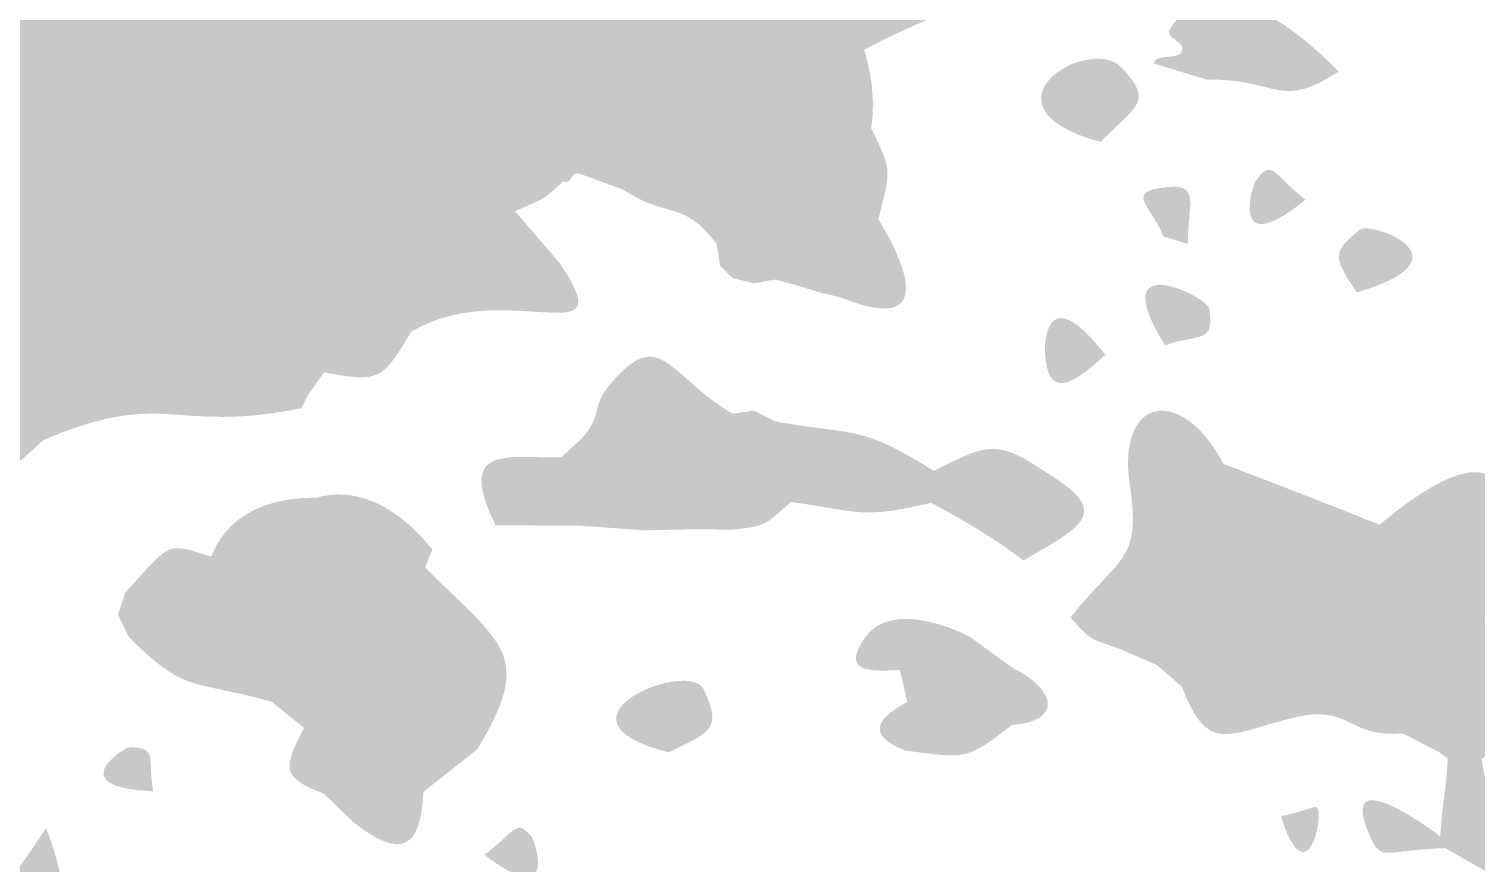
# Model space of a CAD drawing. Header units: millimetres. Extents: x 1329 to 1518, y 49 to 125.
# Drawn here: x 1346.82 to 1357.86, y 75.46 to 81.83 of the extents above; entities that cross this region are included whole.
import ezdxf

# ---------------------------------------------------------------- set-up
doc = ezdxf.new("R2010")
doc.units = ezdxf.units.MM

msp = doc.modelspace()

# ---------------------------------------------------------------- hatches: boundary and pattern name
at = {"true_color": 0x080808, "transparency": 33554687}
h = msp.add_hatch(color=18, dxfattribs=at)
edge = h.paths.add_edge_path(flags=0)
edge.add_spline(control_points=[(1357.781, 83.953), (1357.776, 83.336), (1357.708, 83.328), (1357.151, 83.12), (1357.128, 83.135), (1356.205, 83.618), (1356.906, 82.865), (1356.906, 82.865), (1356.786, 82.465), (1356.786, 82.465), (1356.492, 82.472), (1354.801, 82.516), (1353.191, 81.668), (1352.428, 81.443), (1352.441, 81.469), (1351.737, 81.109), (1351.242, 81.014), (1351.211, 81.076), (1350.891, 80.66), (1350.729, 80.508), (1350.749, 80.536), (1350.528, 80.435), (1349.073, 80.568), (1349.053, 80.484), (1349.025, 80.365), (1348.92, 79.918), (1349.064, 79.87), (1348.727, 79.551), (1348.463, 79.569), (1348.483, 79.576), (1348.23, 79.678), (1348.204, 80.181), (1348.302, 80.178), (1348.274, 80.21), (1348.241, 80.248), (1348.181, 80.315), (1347.722, 79.93), (1347.139, 79.745), (1346.618, 78.823), (1346.551, 78.704), (1346.234, 77.995), (1346.211, 77.953), (1345.452, 77.816), (1345.023, 77.738), (1345.098, 77.471), (1344.665, 77.559), (1344.665, 77.559), (1344.429, 78.005), (1344.429, 78.005), (1344.359, 78.551), (1344.418, 78.553), (1344.132, 79.022), (1344.132, 79.022), (1344.169, 79.363), (1344.169, 79.363), (1344.418, 80.268), (1343.934, 80.225), (1343.912, 81.164), (1344.159, 80.962), (1344.137, 80.97), (1344.466, 80.951), (1344.466, 80.951), (1344.747, 81.569), (1344.747, 81.569), (1345.617, 81.937), (1346.009, 81.412), (1346.294, 82.338), (1346.612, 83.367), (1348.515, 81.07), (1349.69, 82.414), (1351.318, 83.231), (1351.453, 83.088), (1351.495, 83.102), (1352.563, 83), (1352.679, 83.521), (1352.726, 83.674), (1352.726, 83.674), (1353.008, 83.84), (1353.008, 83.84), (1353.045, 83.845), (1354.565, 84.017), (1353.243, 83.437), (1352.196, 82.978), (1353.924, 83.206), (1353.986, 83.214), (1354.338, 83.159), (1354.319, 83.16), (1354.655, 83.257), (1354.655, 83.257), (1354.996, 83.493), (1354.996, 83.493), (1354.996, 83.493), (1355.145, 83.518), (1355.145, 83.518), (1355.844, 83.917), (1355.855, 83.789), (1356.629, 83.847), (1357.23, 83.788), (1357.199, 83.813), (1357.781, 83.953)], knot_values=[0, 0, 0, 0, 1, 1, 1, 2, 2, 2, 3, 3, 3, 4, 4, 4, 5, 5, 5, 6, 6, 6, 7, 7, 7, 8, 8, 8, 9, 9, 9, 10, 10, 10, 11, 11, 11, 12, 12, 12, 13, 13, 13, 14, 14, 14, 15, 15, 15, 16, 16, 16, 17, 17, 17, 18, 18, 18, 19, 19, 19, 20, 20, 20, 21, 21, 21, 22, 22, 22, 23, 23, 23, 24, 24, 24, 25, 25, 25, 26, 26, 26, 27, 27, 27, 28, 28, 28, 29, 29, 29, 30, 30, 30, 31, 31, 31, 32, 32, 32, 33, 33, 33, 33], degree=3, periodic=1)
h = msp.add_hatch(color=18, dxfattribs=at)
edge = h.paths.add_edge_path(flags=0)
edge.add_spline(control_points=[(1355.617, 81.664), (1355.648, 81.716), (1355.489, 81.765), (1355.52, 81.817), (1355.905, 82.455), (1356.739, 81.577), (1356.812, 81.5), (1356.359, 81.2), (1356.335, 81.454), (1355.809, 81.438), (1355.809, 81.438), (1355.617, 81.664), (1355.617, 81.664)], knot_values=[0, 0, 0, 0, 1, 1, 1, 2, 2, 2, 3, 3, 3, 4, 4, 4, 4], degree=3, periodic=1)
h = msp.add_hatch(color=18, dxfattribs=at)
edge = h.paths.add_edge_path(flags=0)
edge.add_spline(control_points=[(1354.995, 80.963), (1354.003, 81.236), (1354.913, 81.795), (1355.159, 81.529), (1355.406, 81.263), (1355.265, 81.241), (1354.995, 80.963)], knot_values=[0, 0, 0, 0, 1, 1, 1, 2, 2, 2, 2], degree=3, periodic=1)
h = msp.add_hatch(color=18, dxfattribs=at)
edge = h.paths.add_edge_path(flags=0)
edge.add_spline(control_points=[(1353.191, 81.668), (1353.205, 81.622), (1353.291, 81.347), (1353.244, 81.069), (1353.179, 81.081), (1352.539, 81.204), (1352.518, 80.686), (1352.482, 79.812), (1353.243, 80.334), (1353.299, 80.373), (1353.327, 80.328), (1353.91, 79.413), (1353.008, 79.778), (1353.008, 79.778), (1352.844, 79.817), (1352.844, 79.817), (1352.844, 79.817), (1352.679, 79.869), (1352.679, 79.869), (1352.679, 79.869), (1352.515, 79.913), (1352.515, 79.913), (1352.515, 79.913), (1352.35, 79.885), (1352.35, 79.885), (1352.35, 79.885), (1352.186, 79.924), (1352.186, 79.924), (1352.186, 79.924), (1352.091, 80.02), (1352.091, 80.02), (1352.091, 80.02), (1352.065, 80.186), (1352.065, 80.186), (1351.797, 80.532), (1351.705, 80.367), (1351.349, 80.601), (1351.599, 80.842), (1351.621, 80.796), (1351.737, 81.109), (1352.441, 81.469), (1352.428, 81.443), (1353.191, 81.668)], knot_values=[0, 0, 0, 0, 1, 1, 1, 2, 2, 2, 3, 3, 3, 4, 4, 4, 5, 5, 5, 6, 6, 6, 7, 7, 7, 8, 8, 8, 9, 9, 9, 10, 10, 10, 11, 11, 11, 12, 12, 12, 13, 13, 13, 14, 14, 14, 14], degree=3, periodic=1)
h = msp.add_hatch(color=18, dxfattribs=at)
edge = h.paths.add_edge_path(flags=0)
edge.add_spline(control_points=[(1355.617, 81.664), (1355.617, 81.664), (1355.809, 81.438), (1355.809, 81.438), (1355.809, 81.438), (1355.403, 81.562), (1355.403, 81.562), (1355.398, 81.642), (1355.621, 81.585), (1355.617, 81.664)], knot_values=[0, 0, 0, 0, 1, 1, 1, 2, 2, 2, 3, 3, 3, 3], degree=3, periodic=1)
h = msp.add_hatch(color=18, dxfattribs=at)
edge = h.paths.add_edge_path(flags=0)
edge.add_spline(control_points=[(1353.244, 81.069), (1353.41, 80.737), (1353.392, 80.744), (1353.299, 80.373), (1353.243, 80.334), (1352.482, 79.812), (1352.518, 80.686), (1352.539, 81.204), (1353.179, 81.081), (1353.244, 81.069)], knot_values=[0, 0, 0, 0, 1, 1, 1, 2, 2, 2, 3, 3, 3, 3], degree=3, periodic=1)
h = msp.add_hatch(color=18, dxfattribs=at)
edge = h.paths.add_edge_path(flags=0)
edge.add_spline(control_points=[(1351.737, 81.109), (1351.621, 80.796), (1351.599, 80.842), (1351.349, 80.601), (1351.016, 80.721), (1351.044, 80.715), (1351.016, 80.721), (1350.934, 80.74), (1350.978, 80.64), (1350.891, 80.66), (1351.211, 81.076), (1351.242, 81.014), (1351.737, 81.109)], knot_values=[0, 0, 0, 0, 1, 1, 1, 2, 2, 2, 3, 3, 3, 4, 4, 4, 4], degree=3, periodic=1)
h = msp.add_hatch(color=18, dxfattribs=at)
edge = h.paths.add_edge_path(flags=0)
edge.add_spline(control_points=[(1356.559, 80.522), (1355.974, 80.048), (1356.156, 80.629), (1356.174, 80.656), (1356.305, 80.855), (1356.318, 80.709), (1356.559, 80.522)], knot_values=[0, 0, 0, 0, 1, 1, 1, 2, 2, 2, 2], degree=3, periodic=1)
h = msp.add_hatch(color=18, dxfattribs=at)
edge = h.paths.add_edge_path(flags=0)
edge.add_spline(control_points=[(1355.663, 80.186), (1355.663, 80.186), (1355.476, 80.241), (1355.476, 80.241), (1355.378, 80.483), (1355.191, 80.574), (1355.465, 80.614), (1355.775, 80.659), (1355.657, 80.499), (1355.663, 80.186)], knot_values=[0, 0, 0, 0, 1, 1, 1, 2, 2, 2, 3, 3, 3, 3], degree=3, periodic=1)
h = msp.add_hatch(color=18, dxfattribs=at)
edge = h.paths.add_edge_path(flags=0)
edge.add_spline(control_points=[(1350.528, 80.435), (1350.853, 80.052), (1350.855, 80.058), (1350.879, 80.021), (1351.35, 79.315), (1350.447, 79.941), (1349.734, 79.515), (1349.511, 79.141), (1349.491, 79.127), (1349.068, 79.205), (1349.068, 79.205), (1348.727, 79.551), (1348.727, 79.551), (1349.064, 79.87), (1348.92, 79.918), (1349.025, 80.365), (1349.053, 80.484), (1349.073, 80.568), (1350.528, 80.435)], knot_values=[0, 0, 0, 0, 1, 1, 1, 2, 2, 2, 3, 3, 3, 4, 4, 4, 5, 5, 5, 6, 6, 6, 6], degree=3, periodic=1)
h = msp.add_hatch(color=18, dxfattribs=at)
edge = h.paths.add_edge_path(flags=0)
edge.add_spline(control_points=[(1347.722, 79.93), (1348.181, 80.315), (1348.241, 80.248), (1348.274, 80.21), (1348.302, 80.178), (1348.204, 80.181), (1348.23, 79.678), (1347.982, 79.884), (1347.997, 79.844), (1347.722, 79.93)], knot_values=[0, 0, 0, 0, 1, 1, 1, 2, 2, 2, 3, 3, 3, 3], degree=3, periodic=1)
h = msp.add_hatch(color=18, dxfattribs=at)
edge = h.paths.add_edge_path(flags=0)
edge.add_spline(control_points=[(1356.95, 79.815), (1356.786, 80.074), (1356.744, 80.112), (1356.977, 80.295), (1357.057, 80.358), (1357.848, 80.078), (1356.95, 79.815)], knot_values=[0, 0, 0, 0, 1, 1, 1, 2, 2, 2, 2], degree=3, periodic=1)
h = msp.add_hatch(color=18, dxfattribs=at)
edge = h.paths.add_edge_path(flags=0)
edge.add_spline(control_points=[(1349.734, 79.515), (1349.389, 79.795), (1349.345, 79.779), (1349.359, 79.815), (1349.442, 80.029), (1350.195, 80.268), (1349.734, 79.515)], knot_values=[0, 0, 0, 0, 1, 1, 1, 2, 2, 2, 2], degree=3, periodic=1)
h = msp.add_hatch(color=18, dxfattribs=at)
edge = h.paths.add_edge_path(flags=0)
edge.add_spline(control_points=[(1355.487, 79.412), (1355.014, 80.17), (1355.811, 79.785), (1355.825, 79.692), (1355.867, 79.42), (1355.749, 79.503), (1355.487, 79.412)], knot_values=[0, 0, 0, 0, 1, 1, 1, 2, 2, 2, 2], degree=3, periodic=1)
h = msp.add_hatch(color=18, dxfattribs=at)
edge = h.paths.add_edge_path(flags=0)
edge.add_spline(control_points=[(1347.722, 79.93), (1347.997, 79.844), (1347.982, 79.884), (1348.23, 79.678), (1348.483, 79.576), (1348.463, 79.569), (1348.727, 79.551), (1348.727, 79.551), (1349.068, 79.205), (1349.068, 79.205), (1349.068, 79.205), (1348.94, 79.021), (1348.94, 79.021), (1348.94, 79.021), (1348.895, 78.931), (1348.895, 78.931), (1347.91, 78.732), (1347.863, 79.088), (1346.927, 78.688), (1346.927, 78.688), (1346.756, 78.533), (1346.756, 78.533), (1346.756, 78.533), (1346.551, 78.704), (1346.551, 78.704), (1346.618, 78.823), (1347.139, 79.745), (1347.722, 79.93)], knot_values=[0, 0, 0, 0, 1, 1, 1, 2, 2, 2, 3, 3, 3, 4, 4, 4, 5, 5, 5, 6, 6, 6, 7, 7, 7, 8, 8, 8, 9, 9, 9, 9], degree=3, periodic=1)
h = msp.add_hatch(color=18, dxfattribs=at)
edge = h.paths.add_edge_path(flags=0)
edge.add_spline(control_points=[(1355.032, 79.339), (1354.771, 79.098), (1354.592, 79), (1354.571, 79.356), (1354.569, 79.393), (1354.564, 79.942), (1355.032, 79.339)], knot_values=[0, 0, 0, 0, 1, 1, 1, 2, 2, 2, 2], degree=3, periodic=1)
h = msp.add_hatch(color=18, dxfattribs=at)
edge = h.paths.add_edge_path(flags=0)
edge.add_spline(control_points=[(1351.033, 78.698), (1351.201, 78.88), (1351.097, 78.931), (1351.253, 79.115), (1351.637, 79.57), (1351.692, 79.183), (1352.186, 78.889), (1352.186, 78.889), (1352.024, 78.688), (1352.024, 78.688), (1352.024, 78.688), (1352.003, 78.585), (1352.003, 78.585), (1352.003, 78.585), (1351.683, 78.546), (1351.683, 78.546), (1351.683, 78.546), (1351.184, 78.764), (1351.184, 78.764), (1351.184, 78.764), (1351.033, 78.698), (1351.033, 78.698)], knot_values=[0, 0, 0, 0, 1, 1, 1, 2, 2, 2, 3, 3, 3, 4, 4, 4, 5, 5, 5, 6, 6, 6, 7, 7, 7, 7], degree=3, periodic=1)
h = msp.add_hatch(color=18, dxfattribs=at)
edge = h.paths.add_edge_path(flags=0)
edge.add_spline(control_points=[(1355.934, 78.506), (1355.934, 78.506), (1355.984, 77.849), (1355.984, 77.849), (1355.984, 77.849), (1355.691, 77.499), (1355.691, 77.499), (1355.691, 77.499), (1355.826, 77.202), (1355.826, 77.202), (1355.826, 77.202), (1355.788, 76.908), (1355.788, 76.908), (1355.788, 76.908), (1355.615, 76.807), (1355.615, 76.807), (1355.615, 76.807), (1355.426, 76.971), (1355.426, 76.971), (1355.426, 76.971), (1355.141, 77.095), (1355.141, 77.095), (1354.914, 77.176), (1354.921, 77.153), (1354.767, 77.335), (1355.133, 77.803), (1355.31, 77.751), (1355.219, 78.346), (1355.116, 79.017), (1355.611, 79.118), (1355.934, 78.506)], knot_values=[0, 0, 0, 0, 1, 1, 1, 2, 2, 2, 3, 3, 3, 4, 4, 4, 5, 5, 5, 6, 6, 6, 7, 7, 7, 8, 8, 8, 9, 9, 9, 10, 10, 10, 10], degree=3, periodic=1)
h = msp.add_hatch(color=18, dxfattribs=at)
edge = h.paths.add_edge_path(flags=0)
edge.add_spline(control_points=[(1352.003, 78.585), (1352.003, 78.585), (1352.024, 78.688), (1352.024, 78.688), (1352.024, 78.688), (1352.186, 78.889), (1352.186, 78.889), (1352.186, 78.889), (1352.35, 78.913), (1352.35, 78.913), (1352.35, 78.913), (1352.515, 78.829), (1352.515, 78.829), (1353.166, 78.72), (1353.165, 78.797), (1353.725, 78.453), (1353.725, 78.453), (1353.703, 78.209), (1353.703, 78.209), (1353.163, 78.084), (1353.173, 78.14), (1352.633, 78.216), (1352.488, 78.461), (1352.454, 78.448), (1352.2, 78.342), (1352.2, 78.342), (1352.003, 78.585), (1352.003, 78.585)], knot_values=[0, 0, 0, 0, 1, 1, 1, 2, 2, 2, 3, 3, 3, 4, 4, 4, 5, 5, 5, 6, 6, 6, 7, 7, 7, 8, 8, 8, 9, 9, 9, 9], degree=3, periodic=1)
h = msp.add_hatch(color=18, dxfattribs=at)
edge = h.paths.add_edge_path(flags=0)
edge.add_spline(control_points=[(1351.184, 78.764), (1351.184, 78.764), (1351.683, 78.546), (1351.683, 78.546), (1351.651, 78.461), (1351.593, 78.545), (1351.562, 78.463), (1351.555, 78.443), (1351.562, 78.463), (1351.537, 78.196), (1351.537, 78.196), (1351.518, 77.999), (1351.518, 77.999), (1351.518, 77.999), (1351.031, 78.034), (1351.031, 78.034), (1351.007, 78.107), (1351.089, 78.087), (1351.07, 78.143), (1351.059, 78.178), (1351.07, 78.143), (1350.88, 78.557), (1350.88, 78.557), (1351.184, 78.764), (1351.184, 78.764)], knot_values=[0, 0, 0, 0, 1, 1, 1, 2, 2, 2, 3, 3, 3, 4, 4, 4, 5, 5, 5, 6, 6, 6, 7, 7, 7, 8, 8, 8, 8], degree=3, periodic=1)
msp.add_hatch(color=18, dxfattribs=at).paths.add_polyline_path([(1351.033, 78.698), (1351.184, 78.764), (1350.88, 78.557)], flags=0)
h = msp.add_hatch(color=18, dxfattribs=at)
edge = h.paths.add_edge_path(flags=0)
edge.add_spline(control_points=[(1350.88, 78.557), (1351.07, 78.143), (1351.059, 78.178), (1351.07, 78.143), (1351.089, 78.087), (1351.007, 78.107), (1351.031, 78.034), (1351.031, 78.034), (1350.378, 78.038), (1350.378, 78.038), (1350.068, 78.667), (1350.483, 78.546), (1350.88, 78.557)], knot_values=[0, 0, 0, 0, 1, 1, 1, 2, 2, 2, 3, 3, 3, 4, 4, 4, 4], degree=3, periodic=1)
h = msp.add_hatch(color=18, dxfattribs=at)
edge = h.paths.add_edge_path(flags=0)
edge.add_spline(control_points=[(1353.725, 78.453), (1354.189, 78.693), (1354.22, 78.683), (1354.673, 78.381), (1355.068, 78.117), (1354.813, 78.008), (1354.406, 77.769), (1354.354, 77.81), (1354.14, 77.977), (1353.703, 78.209), (1353.703, 78.209), (1353.725, 78.453), (1353.725, 78.453)], knot_values=[0, 0, 0, 0, 1, 1, 1, 2, 2, 2, 3, 3, 3, 4, 4, 4, 4], degree=3, periodic=1)
h = msp.add_hatch(color=18, dxfattribs=at)
edge = h.paths.add_edge_path(flags=0)
edge.add_spline(control_points=[(1351.683, 78.546), (1351.683, 78.546), (1352.003, 78.585), (1352.003, 78.585), (1352.003, 78.585), (1352.2, 78.342), (1352.2, 78.342), (1352.2, 78.342), (1352.178, 78.004), (1352.178, 78.004), (1352.125, 77.999), (1352.139, 78.016), (1351.518, 77.999), (1351.518, 77.999), (1351.537, 78.196), (1351.537, 78.196), (1351.537, 78.196), (1351.683, 78.546), (1351.683, 78.546)], knot_values=[0, 0, 0, 0, 1, 1, 1, 2, 2, 2, 3, 3, 3, 4, 4, 4, 5, 5, 5, 6, 6, 6, 6], degree=3, periodic=1)
h = msp.add_hatch(color=18, dxfattribs=at)
edge = h.paths.add_edge_path(flags=0)
edge.add_spline(control_points=[(1351.679, 78.537), (1351.679, 78.537), (1351.537, 78.196), (1351.537, 78.196), (1351.562, 78.463), (1351.555, 78.443), (1351.562, 78.463), (1351.592, 78.542), (1351.647, 78.467), (1351.679, 78.537)], knot_values=[0, 0, 0, 0, 1, 1, 1, 2, 2, 2, 3, 3, 3, 3], degree=3, periodic=1)
edge = h.paths.add_edge_path(flags=0)
edge.add_spline(control_points=[(1351.679, 78.537), (1351.679, 78.537), (1351.683, 78.546), (1351.683, 78.546), (1351.682, 78.543), (1351.681, 78.54), (1351.679, 78.537)], knot_values=[0, 0, 0, 0, 1, 1, 1, 2, 2, 2, 2], degree=3, periodic=1)
h = msp.add_hatch(color=18, dxfattribs=at)
edge = h.paths.add_edge_path(flags=0)
edge.add_spline(control_points=[(1352.2, 78.342), (1352.454, 78.448), (1352.488, 78.461), (1352.633, 78.216), (1352.429, 78.04), (1352.45, 78.03), (1352.178, 78.004), (1352.178, 78.004), (1352.2, 78.342), (1352.2, 78.342)], knot_values=[0, 0, 0, 0, 1, 1, 1, 2, 2, 2, 3, 3, 3, 3], degree=3, periodic=1)
h = msp.add_hatch(color=18, dxfattribs=at)
edge = h.paths.add_edge_path(flags=0)
edge.add_spline(control_points=[(1357.125, 78.042), (1357.707, 78.529), (1357.892, 78.449), (1357.96, 78.42), (1358.596, 78.145), (1358.226, 77.956), (1357.924, 77.323), (1357.699, 77.232), (1357.675, 77.29), (1357.556, 77.065), (1357.556, 77.065), (1357.277, 76.983), (1357.277, 76.983), (1356.651, 77.085), (1356.549, 77.374), (1356.153, 76.852), (1356.024, 76.682), (1355.988, 76.688), (1355.968, 76.691), (1355.805, 76.716), (1355.952, 76.883), (1355.788, 76.908), (1355.788, 76.908), (1355.826, 77.202), (1355.826, 77.202), (1355.826, 77.202), (1355.691, 77.499), (1355.691, 77.499), (1355.691, 77.499), (1355.984, 77.849), (1355.984, 77.849), (1355.984, 77.849), (1356.134, 77.942), (1356.134, 77.942), (1356.522, 77.753), (1357.028, 77.594), (1357.108, 77.57), (1357.108, 77.57), (1357.247, 77.708), (1357.247, 77.708), (1357.315, 77.911), (1357.282, 77.893), (1357.125, 78.042)], knot_values=[0, 0, 0, 0, 1, 1, 1, 2, 2, 2, 3, 3, 3, 4, 4, 4, 5, 5, 5, 6, 6, 6, 7, 7, 7, 8, 8, 8, 9, 9, 9, 10, 10, 10, 11, 11, 11, 12, 12, 12, 13, 13, 13, 14, 14, 14, 14], degree=3, periodic=1)
h = msp.add_hatch(color=18, dxfattribs=at)
edge = h.paths.add_edge_path(flags=0)
edge.add_spline(control_points=[(1355.934, 78.506), (1356.446, 78.313), (1357.03, 78.08), (1357.125, 78.042), (1357.282, 77.893), (1357.315, 77.911), (1357.247, 77.708), (1357.247, 77.708), (1357.108, 77.57), (1357.108, 77.57), (1357.028, 77.594), (1356.522, 77.753), (1356.134, 77.942), (1356.134, 77.942), (1355.984, 77.849), (1355.984, 77.849), (1355.984, 77.849), (1355.934, 78.506), (1355.934, 78.506)], knot_values=[0, 0, 0, 0, 1, 1, 1, 2, 2, 2, 3, 3, 3, 4, 4, 4, 5, 5, 5, 6, 6, 6, 6], degree=3, periodic=1)
h = msp.add_hatch(color=18, dxfattribs=at)
edge = h.paths.add_edge_path(flags=0)
edge.add_spline(control_points=[(1349.015, 78.249), (1349.089, 78.27), (1349.469, 78.382), (1349.896, 77.853), (1349.896, 77.853), (1349.84, 77.716), (1349.84, 77.716), (1349.84, 77.716), (1349.727, 77.662), (1349.727, 77.662), (1349.227, 77.824), (1349.132, 77.751), (1349.015, 78.249)], knot_values=[0, 0, 0, 0, 1, 1, 1, 2, 2, 2, 3, 3, 3, 4, 4, 4, 4], degree=3, periodic=1)
h = msp.add_hatch(color=18, dxfattribs=at)
edge = h.paths.add_edge_path(flags=0)
edge.add_spline(control_points=[(1349.015, 78.249), (1349.132, 77.751), (1349.227, 77.824), (1349.727, 77.662), (1349.767, 77.248), (1349.802, 77.28), (1349.955, 76.907), (1349.458, 76.85), (1349.388, 76.968), (1349.364, 77.01), (1349.1, 77.464), (1349.039, 77.043), (1348.672, 76.689), (1348.066, 76.865), (1348.023, 76.741), (1347.579, 77.184), (1347.579, 77.184), (1347.496, 77.355), (1347.496, 77.355), (1347.496, 77.355), (1347.55, 77.522), (1347.55, 77.522), (1347.55, 77.522), (1347.709, 77.699), (1347.709, 77.699), (1348, 77.291), (1348.043, 77.317), (1348.525, 77.42), (1348.678, 77.453), (1348.549, 77.492), (1348.206, 77.799), (1348.225, 77.82), (1348.333, 78.255), (1349.015, 78.249)], knot_values=[0, 0, 0, 0, 1, 1, 1, 2, 2, 2, 3, 3, 3, 4, 4, 4, 5, 5, 5, 6, 6, 6, 7, 7, 7, 8, 8, 8, 9, 9, 9, 10, 10, 10, 11, 11, 11, 11], degree=3, periodic=1)
h = msp.add_hatch(color=18, dxfattribs=at)
edge = h.paths.add_edge_path(flags=0)
edge.add_spline(control_points=[(1348.206, 77.799), (1348.549, 77.492), (1348.678, 77.453), (1348.525, 77.42), (1348.043, 77.317), (1348, 77.291), (1347.709, 77.699), (1347.904, 77.906), (1347.918, 77.89), (1348.206, 77.799)], knot_values=[0, 0, 0, 0, 1, 1, 1, 2, 2, 2, 3, 3, 3, 3], degree=3, periodic=1)
h = msp.add_hatch(color=18, dxfattribs=at)
edge = h.paths.add_edge_path(flags=0)
edge.add_spline(control_points=[(1349.727, 77.662), (1349.727, 77.662), (1349.84, 77.716), (1349.84, 77.716), (1350.434, 77.121), (1350.675, 77.051), (1350.238, 76.328), (1350.118, 76.605), (1350.029, 76.547), (1350.019, 76.831), (1350.018, 76.883), (1349.957, 76.843), (1349.955, 76.907), (1349.802, 77.28), (1349.767, 77.248), (1349.727, 77.662)], knot_values=[0, 0, 0, 0, 1, 1, 1, 2, 2, 2, 3, 3, 3, 4, 4, 4, 5, 5, 5, 5], degree=3, periodic=1)
h = msp.add_hatch(color=18, dxfattribs=at)
edge = h.paths.add_edge_path(flags=0)
edge.add_spline(control_points=[(1349.955, 76.907), (1349.957, 76.843), (1350.018, 76.883), (1350.019, 76.831), (1350.029, 76.547), (1350.118, 76.605), (1350.238, 76.328), (1350.238, 76.328), (1349.827, 76.003), (1349.827, 76.003), (1349.532, 75.906), (1349.521, 75.972), (1349.303, 75.763), (1349.303, 75.763), (1349.064, 75.991), (1349.064, 75.991), (1349.254, 76.242), (1349.364, 76.399), (1348.915, 76.492), (1348.915, 76.492), (1348.672, 76.689), (1348.672, 76.689), (1349.039, 77.043), (1349.1, 77.464), (1349.364, 77.01), (1349.388, 76.968), (1349.458, 76.85), (1349.955, 76.907)], knot_values=[0, 0, 0, 0, 1, 1, 1, 2, 2, 2, 3, 3, 3, 4, 4, 4, 5, 5, 5, 6, 6, 6, 7, 7, 7, 8, 8, 8, 9, 9, 9, 9], degree=3, periodic=1)
h = msp.add_hatch(color=18, dxfattribs=at)
edge = h.paths.add_edge_path(flags=0)
edge.add_spline(control_points=[(1353.863, 77.131), (1353.735, 77.071), (1353.788, 77.024), (1353.664, 76.965), (1353.649, 76.958), (1353.664, 76.965), (1353.464, 76.935), (1353.172, 76.912), (1353.037, 76.945), (1353.194, 77.176), (1353.403, 77.485), (1353.937, 77.218), (1353.995, 77.189), (1353.995, 77.189), (1353.863, 77.131), (1353.863, 77.131)], knot_values=[0, 0, 0, 0, 1, 1, 1, 2, 2, 2, 3, 3, 3, 4, 4, 4, 5, 5, 5, 5], degree=3, periodic=1)
h = msp.add_hatch(color=18, dxfattribs=at)
edge = h.paths.add_edge_path(flags=0)
edge.add_spline(control_points=[(1357.277, 76.983), (1357.227, 76.716), (1357.227, 76.737), (1357.227, 76.716), (1357.226, 76.561), (1357.303, 76.595), (1357.302, 76.449), (1356.869, 76.414), (1356.907, 76.679), (1356.466, 76.569), (1355.951, 76.44), (1355.816, 76.288), (1355.615, 76.807), (1355.615, 76.807), (1355.788, 76.908), (1355.788, 76.908), (1355.952, 76.883), (1355.805, 76.716), (1355.968, 76.691), (1355.988, 76.688), (1356.024, 76.682), (1356.153, 76.852), (1356.549, 77.374), (1356.651, 77.085), (1357.277, 76.983)], knot_values=[0, 0, 0, 0, 1, 1, 1, 2, 2, 2, 3, 3, 3, 4, 4, 4, 5, 5, 5, 6, 6, 6, 7, 7, 7, 8, 8, 8, 8], degree=3, periodic=1)
h = msp.add_hatch(color=18, dxfattribs=at)
edge = h.paths.add_edge_path(flags=0)
edge.add_spline(control_points=[(1357.924, 77.323), (1358.03, 77.27), (1358.583, 76.989), (1359.237, 76.638), (1359.237, 76.638), (1359.429, 76.558), (1359.429, 76.558), (1359.211, 76.372), (1359.234, 76.332), (1358.937, 76.326), (1358.668, 76.357), (1358.695, 76.346), (1358.422, 76.479), (1358.276, 76.585), (1358.282, 76.588), (1358.14, 76.494), (1358.14, 76.494), (1357.905, 76.25), (1357.905, 76.25), (1357.905, 76.25), (1357.646, 76.258), (1357.646, 76.258), (1357.646, 76.258), (1357.577, 76.308), (1357.577, 76.308), (1357.577, 76.347), (1357.562, 76.337), (1357.511, 76.794), (1357.508, 76.816), (1357.511, 76.794), (1357.556, 77.065), (1357.675, 77.29), (1357.699, 77.232), (1357.924, 77.323)], knot_values=[0, 0, 0, 0, 1, 1, 1, 2, 2, 2, 3, 3, 3, 4, 4, 4, 5, 5, 5, 6, 6, 6, 7, 7, 7, 8, 8, 8, 9, 9, 9, 10, 10, 10, 11, 11, 11, 11], degree=3, periodic=1)
h = msp.add_hatch(color=18, dxfattribs=at)
edge = h.paths.add_edge_path(flags=0)
edge.add_spline(control_points=[(1353.863, 77.131), (1353.94, 76.743), (1354.043, 76.848), (1354.195, 76.699), (1354.195, 76.699), (1354.318, 76.514), (1354.318, 76.514), (1353.968, 76.236), (1353.959, 76.262), (1353.508, 76.318), (1353.508, 76.318), (1353.52, 76.689), (1353.52, 76.689), (1353.52, 76.689), (1353.464, 76.935), (1353.464, 76.935), (1353.664, 76.965), (1353.649, 76.958), (1353.664, 76.965), (1353.788, 77.024), (1353.735, 77.071), (1353.863, 77.131)], knot_values=[0, 0, 0, 0, 1, 1, 1, 2, 2, 2, 3, 3, 3, 4, 4, 4, 5, 5, 5, 6, 6, 6, 7, 7, 7, 7], degree=3, periodic=1)
h = msp.add_hatch(color=18, dxfattribs=at)
edge = h.paths.add_edge_path(flags=0)
edge.add_spline(control_points=[(1353.863, 77.131), (1353.863, 77.131), (1353.995, 77.189), (1353.995, 77.189), (1353.995, 77.189), (1354.32, 76.952), (1354.32, 76.952), (1354.32, 76.952), (1354.195, 76.699), (1354.195, 76.699), (1354.043, 76.848), (1353.94, 76.743), (1353.863, 77.131)], knot_values=[0, 0, 0, 0, 1, 1, 1, 2, 2, 2, 3, 3, 3, 4, 4, 4, 4], degree=3, periodic=1)
h = msp.add_hatch(color=18, dxfattribs=at)
edge = h.paths.add_edge_path(flags=0)
edge.add_spline(control_points=[(1351.7, 76.305), (1350.706, 76.555), (1351.857, 77.022), (1351.966, 76.787), (1352.111, 76.475), (1352.015, 76.461), (1351.7, 76.305)], knot_values=[0, 0, 0, 0, 1, 1, 1, 2, 2, 2, 2], degree=3, periodic=1)
h = msp.add_hatch(color=18, dxfattribs=at)
edge = h.paths.add_edge_path(flags=0)
edge.add_spline(control_points=[(1357.277, 76.983), (1357.277, 76.983), (1357.556, 77.065), (1357.556, 77.065), (1357.511, 76.794), (1357.508, 76.816), (1357.511, 76.794), (1357.562, 76.337), (1357.577, 76.347), (1357.577, 76.308), (1357.577, 76.308), (1357.302, 76.449), (1357.302, 76.449), (1357.303, 76.595), (1357.226, 76.561), (1357.227, 76.716), (1357.227, 76.737), (1357.227, 76.716), (1357.277, 76.983)], knot_values=[0, 0, 0, 0, 1, 1, 1, 2, 2, 2, 3, 3, 3, 4, 4, 4, 5, 5, 5, 6, 6, 6, 6], degree=3, periodic=1)
h = msp.add_hatch(color=18, dxfattribs=at)
edge = h.paths.add_edge_path(flags=0)
edge.add_spline(control_points=[(1354.32, 76.952), (1354.666, 76.782), (1354.702, 76.54), (1354.318, 76.514), (1354.318, 76.514), (1354.195, 76.699), (1354.195, 76.699), (1354.195, 76.699), (1354.32, 76.952), (1354.32, 76.952)], knot_values=[0, 0, 0, 0, 1, 1, 1, 2, 2, 2, 3, 3, 3, 3], degree=3, periodic=1)
h = msp.add_hatch(color=18, dxfattribs=at)
edge = h.paths.add_edge_path(flags=0)
edge.add_spline(control_points=[(1353.52, 76.689), (1353.52, 76.689), (1353.508, 76.318), (1353.508, 76.318), (1353.227, 76.428), (1353.258, 76.549), (1353.52, 76.689)], knot_values=[0, 0, 0, 0, 1, 1, 1, 2, 2, 2, 2], degree=3, periodic=1)
h = msp.add_hatch(color=18, dxfattribs=at)
edge = h.paths.add_edge_path(flags=0)
edge.add_spline(control_points=[(1348.915, 76.492), (1349.364, 76.399), (1349.254, 76.242), (1349.064, 75.991), (1348.732, 76.115), (1348.762, 76.191), (1348.915, 76.492)], knot_values=[0, 0, 0, 0, 1, 1, 1, 2, 2, 2, 2], degree=3, periodic=1)
h = msp.add_hatch(color=18, dxfattribs=at)
edge = h.paths.add_edge_path(flags=0)
edge.add_spline(control_points=[(1347.765, 76.007), (1347.055, 76.039), (1347.55, 76.342), (1347.58, 76.343), (1347.807, 76.345), (1347.717, 76.253), (1347.765, 76.007)], knot_values=[0, 0, 0, 0, 1, 1, 1, 2, 2, 2, 2], degree=3, periodic=1)
h = msp.add_hatch(color=18, dxfattribs=at)
edge = h.paths.add_edge_path(flags=0)
edge.add_spline(control_points=[(1357.588, 75.664), (1357.588, 75.664), (1357.627, 75.574), (1357.627, 75.574), (1357.18, 75.559), (1357.14, 75.472), (1357.061, 75.644), (1356.768, 76.283), (1357.555, 75.69), (1357.588, 75.664)], knot_values=[0, 0, 0, 0, 1, 1, 1, 2, 2, 2, 3, 3, 3, 3], degree=3, periodic=1)
h = msp.add_hatch(color=18, dxfattribs=at)
edge = h.paths.add_edge_path(flags=0)
edge.add_spline(control_points=[(1357.646, 76.258), (1357.646, 76.258), (1357.905, 76.25), (1357.905, 76.25), (1357.974, 75.834), (1357.969, 75.846), (1358.295, 75.578), (1359.927, 74.229), (1357.673, 75.547), (1357.627, 75.574), (1357.627, 75.574), (1357.588, 75.664), (1357.588, 75.664), (1357.61, 75.986), (1357.628, 75.954), (1357.646, 76.258)], knot_values=[0, 0, 0, 0, 1, 1, 1, 2, 2, 2, 3, 3, 3, 4, 4, 4, 5, 5, 5, 5], degree=3, periodic=1)
h = msp.add_hatch(color=18, dxfattribs=at)
edge = h.paths.add_edge_path(flags=0)
edge.add_spline(control_points=[(1349.827, 76.003), (1349.807, 75.571), (1349.661, 75.487), (1349.303, 75.763), (1349.521, 75.972), (1349.532, 75.906), (1349.827, 76.003)], knot_values=[0, 0, 0, 0, 1, 1, 1, 2, 2, 2, 2], degree=3, periodic=1)
h = msp.add_hatch(color=18, dxfattribs=at)
edge = h.paths.add_edge_path(flags=0)
edge.add_spline(control_points=[(1356.372, 75.816), (1356.643, 75.886), (1356.622, 75.893), (1356.643, 75.886), (1356.712, 75.864), (1356.575, 75.174), (1356.372, 75.816)], knot_values=[0, 0, 0, 0, 1, 1, 1, 2, 2, 2, 2], degree=3, periodic=1)
h = msp.add_hatch(color=18, dxfattribs=at)
edge = h.paths.add_edge_path(flags=0)
edge.add_spline(control_points=[(1350.292, 75.523), (1350.52, 75.69), (1350.534, 75.81), (1350.655, 75.658), (1350.674, 75.634), (1350.868, 75.081), (1350.292, 75.523)], knot_values=[0, 0, 0, 0, 1, 1, 1, 2, 2, 2, 2], degree=3, periodic=1)
h = msp.add_hatch(color=18, dxfattribs=at)
edge = h.paths.add_edge_path(flags=0)
edge.add_spline(control_points=[(1346.947, 75.727), (1347.332, 74.733), (1346.625, 75.158), (1346.603, 75.203), (1346.581, 75.248), (1346.627, 75.241), (1346.947, 75.727)], knot_values=[0, 0, 0, 0, 1, 1, 1, 2, 2, 2, 2], degree=3, periodic=1)

doc.saveas('drawing.dxf')
